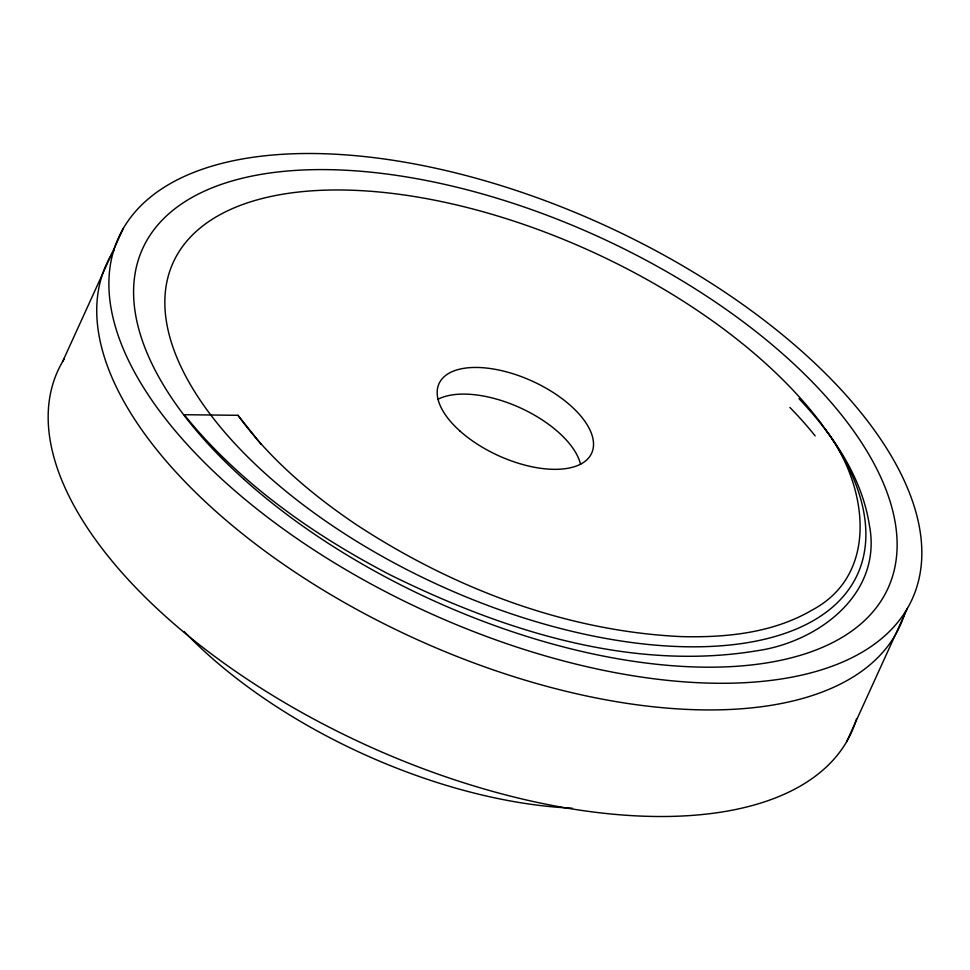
<?xml version="1.0" encoding="UTF-8"?>
<svg xmlns="http://www.w3.org/2000/svg" width="970" height="970" viewBox="0 0 970 970"><rect width="100%" height="100%" fill="white"/><g stroke="black" fill="none" stroke-linecap="round" stroke-linejoin="round"><path stroke-width="1.45" d="M62.638 361.543L123.348 228.326M846.652 741.674L907.362 608.457A436.051 212.733 24.5 0 0 412.444 163.566A436.051 212.733 24.5 0 0 226.252 483.145A436.051 212.733 24.5 0 0 907.362 608.457M261.173 444.405L237.953 415.305L184.154 414.711C239.335 483.048 312.728 534.555 390.122 574.846C502.29 630.185 630.561 671.652 756.733 650.809C817.734 642.152 882.688 594.477 869.411 525.34C861.833 476.367 832.405 434.026 799.001 398.706M237.953 415.305C269.696 458.992 311.491 494.385 356.026 524.455C452.626 587.832 564.989 631.094 681.098 636.599C725.681 637.775 772.569 633.155 811.805 610.251C881.875 573.197 866.137 481.75 824.949 428.946M856.534 718.806A436.051 212.733 24.5 0 1 367.545 745.7A436.051 212.733 24.5 0 1 64.153 359.021M789.895 407.448A376.311 176.091 23.4 0 1 815.152 435.882M905.083 612.3A436.051 212.733 24.5 0 1 413.632 637.993A436.051 212.733 24.5 0 1 114.133 250.236M437.652 399.446A83.856 40.91 24.5 0 1 520.078 407.764A83.856 40.91 24.5 0 1 580.606 464.484M572.264 808.204A335.765 163.809 24.5 0 1 184.106 631.47M820.596 422.665L819.929 421.78A376.008 183.439 24.5 0 0 216.613 216.613A376.008 183.439 24.5 0 0 498.604 609.415A376.008 183.439 24.5 0 0 830.235 436.136L820.596 422.665M243.822 479.216A409.558 199.808 24.5 0 0 883.537 596.914A409.558 199.808 24.5 0 0 418.7 179.05A409.558 199.808 24.5 0 0 243.822 479.216M459.756 430.85A83.856 40.91 24.5 0 0 590.742 454.942A83.856 40.91 24.5 0 0 495.561 369.388A83.856 40.91 24.5 0 0 459.756 430.85"/></g></svg>
